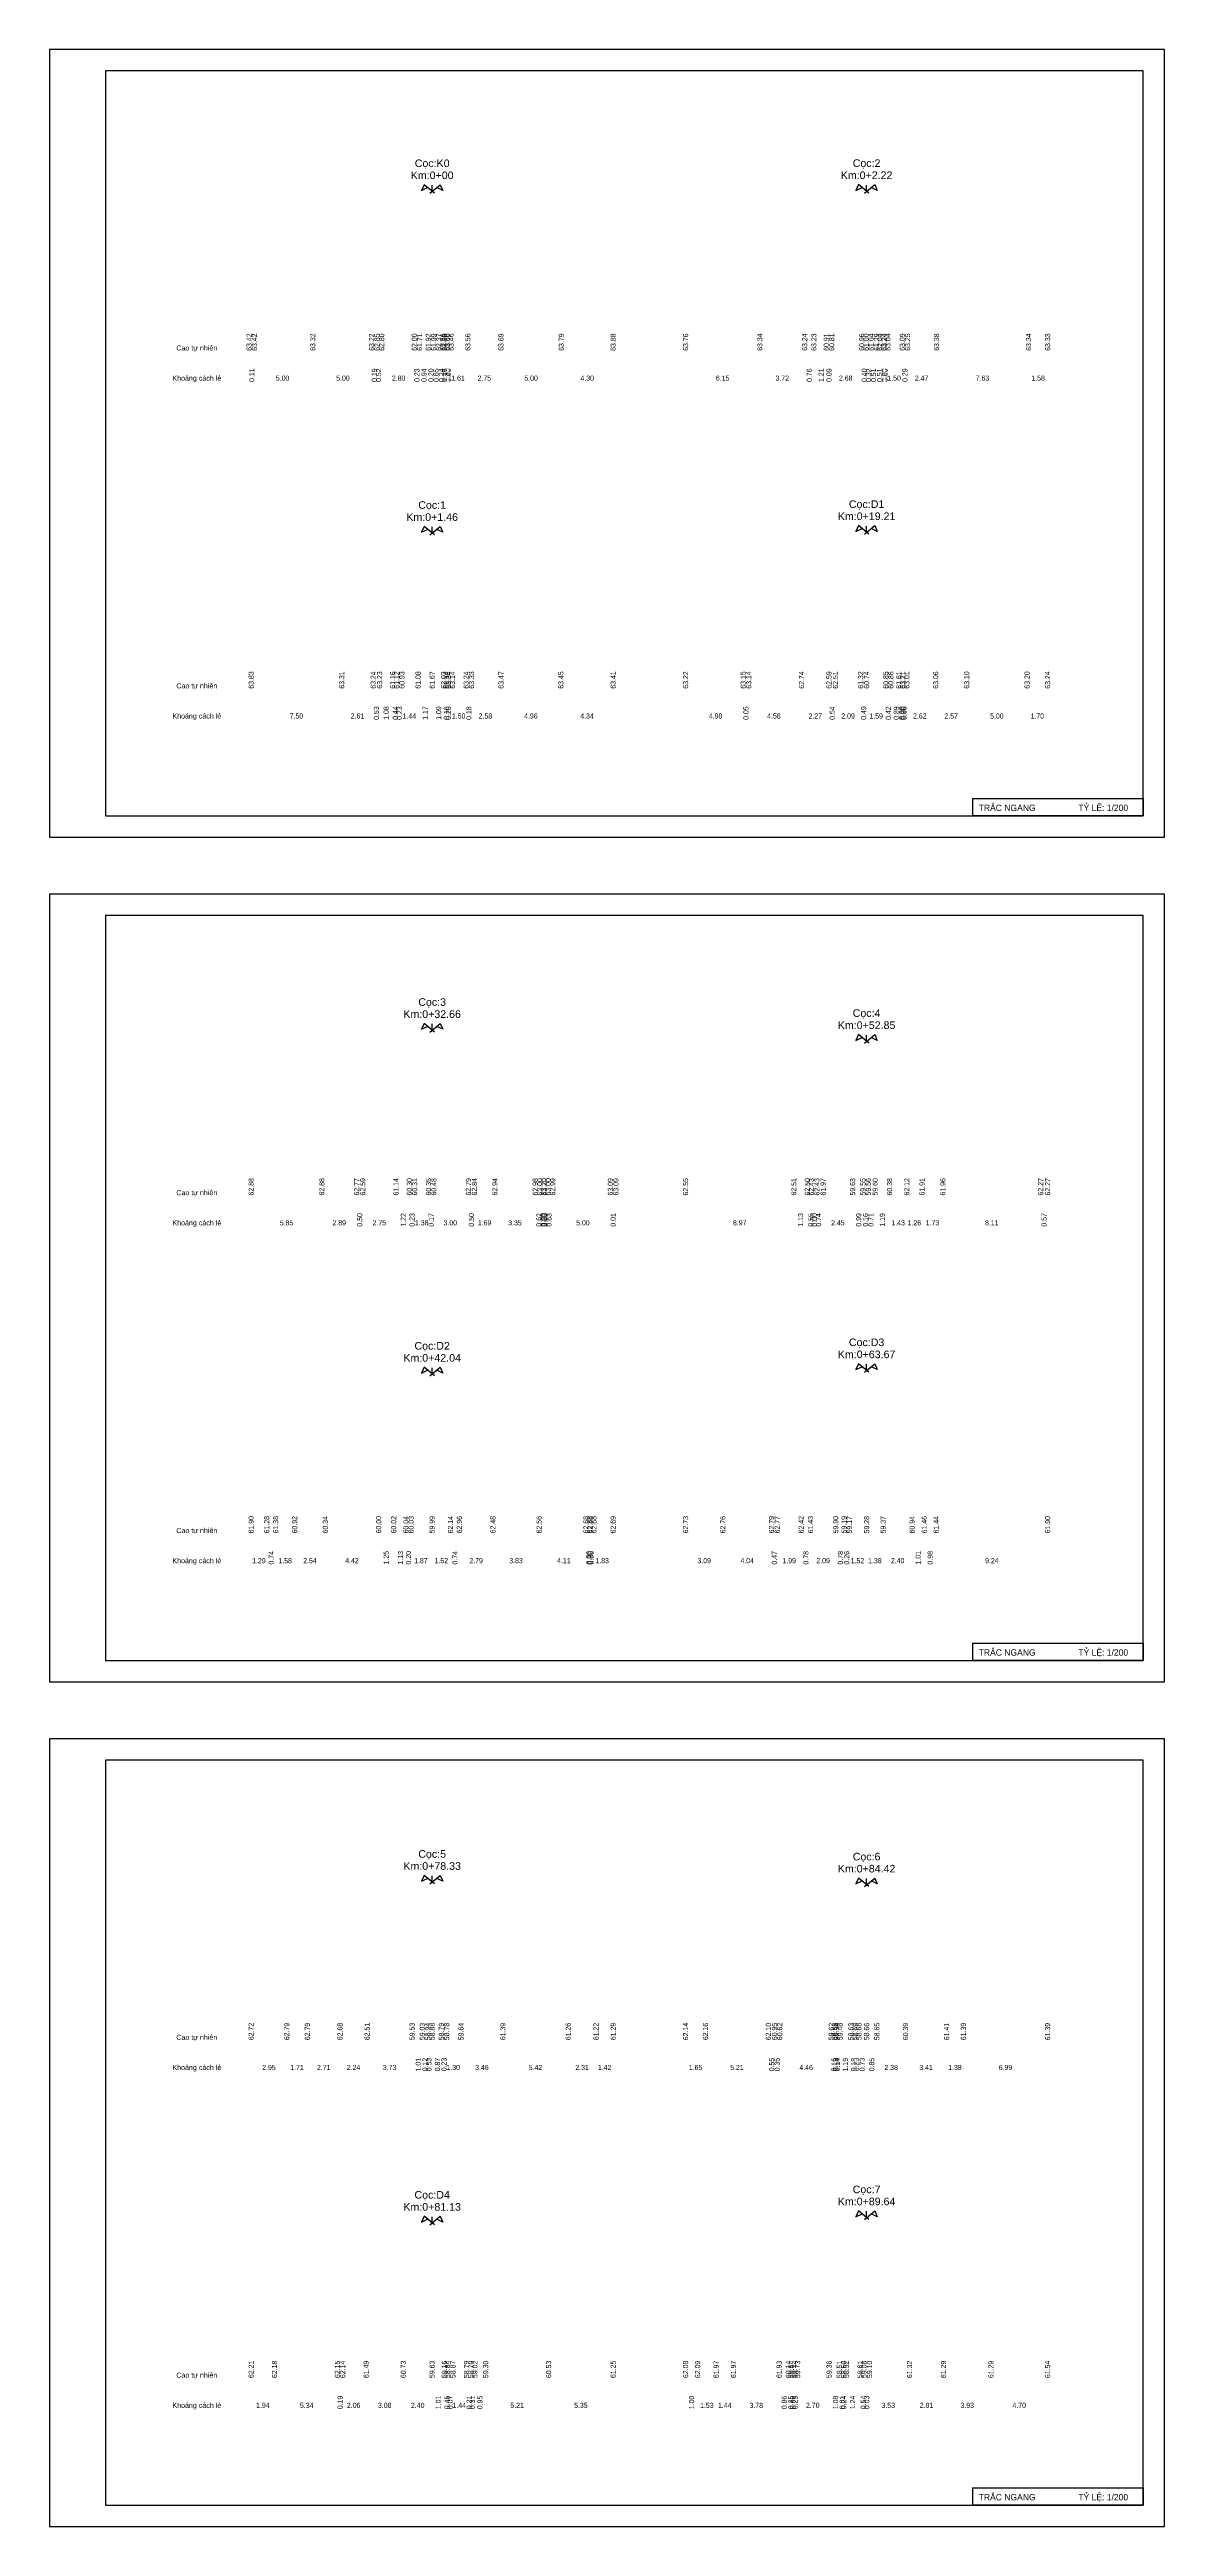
# Model space of a CAD drawing. Header units: metres. Extents: x 2360 to 4597, y 3667 to 5085.
# Drawn here: x 3553.8 to 3646.2, y 4297.2 to 4502.4 of the extents above; entities that cross this region are included whole.
import ezdxf
from ezdxf.enums import TextEntityAlignment as Align

# ---------------------------------------------------------------- set-up
doc = ezdxf.new("R2010")
doc.units = ezdxf.units.M
doc.header["$MEASUREMENT"] = 0
for name, color, linetype in [('COSBD', 104, 'Continuous'), ('DAU_CO', 3, 'Continuous'), ('K-TEN', 30, 'Continuous'), ('SO-HOA', 34, 'Continuous'), ('TEXT', 7, 'Continuous'), ('Tieu-De', 4, 'Continuous'), ('XANH', 3, 'Continuous')]:
    doc.layers.add(name, color=color, linetype=linetype)
doc.styles.add('Kten1', font='VHAVAN.TTF')
doc.styles.get("Standard").update_dxf_attribs({"font": 'VHARIALN.TTF', "height": 2})
doc.styles.add('STYLE1', font='VNARIAL.TTF')

# ---------------------------------------------------------------- blocks, each defined once
blk = doc.blocks.new('CrSectionFlag')
at = {"layer": 'DAU_CO', "linetype": 'Continuous'}
blk.add_line((0, -2.583974230063171), (0, 0), dxfattribs=at)
for points in [[(0.9310900179877812, -3.345413765690592), (-3.365979964325415, 0.1687029240818965), (-4.405321110458364, -2.238875613950088), (-1.893835669036305, -1.035207382038875)], [(-0.9310900179877812, -3.345413765690592), (3.365979964325415, 0.1687029240818965), (4.405321110458364, -2.238875613950088), (1.893835669036305, -1.035207382038875)]]:
    blk.add_lwpolyline(points, dxfattribs=at)
blk = doc.blocks.new('kt8')
at = {"layer": 'Defpoints', "color": 101}
blk.add_lwpolyline([(-4.199999999953434, -1.599999999860302), (79.60000000009313, -1.599999999860302), (79.60000000009313, 57.60000000009313), (-4.199999999953434, 57.60000000009313)], close=True, dxfattribs=at)
at = {"layer": 'K-TEN', "color": 240}
for p, q in [((78, 56), (0, 56)), ((0, 56), (0, 0)), ((78, 0), (78, 56)), ((0, 0), (78, 0))]:
    blk.add_line(p, q, dxfattribs=at)
at = {"layer": 'K-TEN', "color": 231}
for p, q in [((65.16282468102872, 1.295511411502957), (78, 1.295511411502957)), ((78, 0), (65.16282468102872, 0)), ((78, 1.295511411502957), (78, 0))]:
    blk.add_line(p, q, dxfattribs=at)
blk.add_lwpolyline([(65.16282468102872, 1.295511411502957), (65.16282468102872, 2.328306436538696e-10)], dxfattribs=at)
at = {"layer": 'K-TEN', "style": 'Kten1'}
blk.add_text('Tr¾c ngang                  Tû lÖ: 1/200 ', height=0.48, dxfattribs=at).set_placement((65.63609342789277, 0.3629311746917665))
blk = doc.blocks.new('A$C65290C23')
at = {"layer": 'TEXT', "xscale": 1.102499999999964, "yscale": 1.102499999999964, "zscale": 1.102499999999964}
blk.add_blockref('kt8', (-91.39475418186339, 1.763999999845964), dxfattribs=at)
blk = doc.blocks.new('A$C159677B4')
at = {"layer": 'COSBD'}
blk.add_blockref('A$C65290C23', (3.635754181763332, -65.26799999994637), dxfattribs=at)

msp = doc.modelspace()

# ---------------------------------------------------------------- block references
at = {"layer": 'SO-HOA', "color": 2}
for p in [(3646.229818386983, 4502.429584394348), (3646.229818386983, 4432.429584394348), (3646.229818386983, 4362.429584394348)]:
    msp.add_blockref('A$C159677B4', p, dxfattribs=at)
at = {"layer": 'SO-HOA', "xscale": 0.1999999999998181, "yscale": 0.1999999999998181, "zscale": 0.1999999999998181}
for p in [(3585.547126253729, 4491.189738053696), (3621.547126253729, 4491.199738053696), (3585.547126253729, 4462.869738053696), (3621.547126253729, 4462.939738053696), (3585.547126253729, 4421.679738053695), (3621.547126253729, 4420.759738053696), (3585.547126253729, 4393.189738053696), (3621.547126253729, 4393.479738053696), (3585.547126253729, 4351.079738053696), (3621.547126253729, 4350.859738053696), (3621.547126253729, 4323.279738053696), (3585.547126253729, 4322.829738053696)]:
    msp.add_blockref('CrSectionFlag', p, dxfattribs=at)

# ---------------------------------------------------------------- texts
at = {"layer": 'Tieu-De', "style": 'STYLE1'}
for s, p in [('Cao tù nhiªn', (3566.047126253729, 4477.699738053696)), ('Kho¶ng c¸ch lÎ', (3566.047126253729, 4475.199738053696)), ('Cao tù nhiªn', (3566.047126253729, 4449.699738053696)), ('Kho¶ng c¸ch lÎ', (3566.047126253729, 4447.199738053696)), ('Cao tù nhiªn', (3566.047126253729, 4407.699738053696)), ('Kho¶ng c¸ch lÎ', (3566.047126253729, 4405.199738053696)), ('Cao tù nhiªn', (3566.047126253729, 4379.699738053696)), ('Kho¶ng c¸ch lÎ', (3566.047126253729, 4377.199738053696)), ('Cao tù nhiªn', (3566.047126253729, 4337.699738053696)), ('Kho¶ng c¸ch lÎ', (3566.047126253729, 4335.199738053696)), ('Cao tù nhiªn', (3566.047126253729, 4309.699738053696)), ('Kho¶ng c¸ch lÎ', (3566.047126253729, 4307.199738053696))]:
    msp.add_text(s, height=0.42, dxfattribs=at).set_placement(p, align=Align.MIDDLE_CENTER)
at = {"layer": 'XANH', "style": 'STYLE1'}
for s, p in [('Cäc:K0', (3585.547126253729, 4492.689738053696)), ('Cäc:2', (3621.547126253729, 4492.699738053696)), ('Km:0+00', (3585.547126253729, 4491.689738053696)), ('Km:0+2.22', (3621.547126253729, 4491.699738053696)), ('Cäc:1', (3585.547126253729, 4464.369738053696)), ('Cäc:D1', (3621.547126253729, 4464.439738053696)), ('Km:0+1.46', (3585.547126253729, 4463.369738053696)), ('Km:0+19.21', (3621.547126253729, 4463.439738053696)), ('Cäc:3', (3585.547126253729, 4423.179738053695)), ('Km:0+32.66', (3585.547126253729, 4422.179738053695)), ('Km:0+52.85', (3621.547126253729, 4421.259738053696)), ('Cäc:4', (3621.547126253729, 4422.259738053696)), ('Cäc:D2', (3585.547126253729, 4394.689738053696)), ('Cäc:D3', (3621.547126253729, 4394.979738053696)), ('Km:0+42.04', (3585.547126253729, 4393.689738053696)), ('Km:0+63.67', (3621.547126253729, 4393.979738053696)), ('Km:0+78.33', (3585.547126253729, 4351.579738053696)), ('Cäc:5', (3585.547126253729, 4352.579738053696)), ('Km:0+84.42', (3621.547126253729, 4351.359738053696)), ('Cäc:6', (3621.547126253729, 4352.359738053696)), ('Cäc:7', (3621.547126253729, 4324.779738053696)), ('Km:0+81.13', (3585.547126253729, 4323.329738053696)), ('Cäc:D4', (3585.547126253729, 4324.329738053696)), ('Km:0+89.64', (3621.547126253729, 4323.779738053696))]:
    msp.add_text(s, height=0.63, dxfattribs=at).set_placement(p, align=Align.CENTER)
at = {"layer": 'XANH'}
for s, p in [('63.42', (3570.374426253729, 4478.899738053696)), ('63.42', (3570.825826253729, 4478.899738053696)), ('63.32', (3575.65312625373, 4478.899738053696)), ('63.22', (3580.52662625373, 4478.899738053696)), ('62.85', (3580.96962625373, 4478.899738053696)), ('62.80', (3581.366126253729, 4478.899738053696)), ('62.00', (3584.06382625373, 4478.899738053696)), ('61.71', (3584.502426253729, 4478.899738053696)), ('61.92', (3585.224326253729, 4478.899738053696)), ('61.99', (3585.66592625373, 4478.899738053696)), ('62.37', (3586.10032625373, 4478.899738053696)), ('62.56', (3586.442776253729, 4478.899738053696)), ('62.66', (3586.55233125373, 4478.899738053696)), ('63.66', (3586.778241753729, 4478.899738053696)), ('63.66', (3586.798116253729, 4478.899738053696)), ('63.46', (3587.119175753729, 4478.899738053696)), ('63.56', (3588.49813625373, 4478.899738053696)), ('63.69', (3591.245136253729, 4478.899738053696)), ('63.79', (3596.245136253729, 4478.899738053696)), ('63.88', (3600.547126253729, 4478.899738053696)), ('63.76', (3606.547126253729, 4478.899738053696)), ('63.34', (3612.698126253729, 4478.899738053696)), ('63.24', (3616.415126253729, 4478.899738053696)), ('63.23', (3617.17312625373, 4478.899738053696)), ('60.91', (3618.201826253729, 4478.899738053696)), ('60.81', (3618.65442625373, 4478.899738053696)), ('60.96', (3621.137476253729, 4478.899738053696)), ('61.00', (3621.504226253729, 4478.899738053696)), ('61.04', (3621.921676253729, 4478.899738053696)), ('61.29', (3622.371126253729, 4478.899738053696)), ('62.04', (3622.648181253729, 4478.899738053696)), ('63.24', (3622.969241753729, 4478.899738053696)), ('63.24', (3622.989116253729, 4478.899738053696)), ('63.04', (3623.310175753729, 4478.899738053696)), ('63.09', (3624.507986253729, 4478.899738053696)), ('63.25', (3624.941286253729, 4478.899738053696)), ('63.38', (3627.33713625373, 4478.899738053696)), ('63.34', (3634.966136253729, 4478.899738053696)), ('63.33', (3636.547126253729, 4478.899738053696)), ('0.11', (3570.600126253729, 4475.999738053696)), ('0.19', (3580.748126253729, 4475.999738053696)), ('0.52', (3581.104626253729, 4475.999738053696)), ('0.23', (3584.283126253729, 4475.999738053696)), ('0.94', (3584.87162625373, 4475.999738053696)), ('0.20', (3585.44512625373, 4475.999738053696)), ('0.65', (3585.872126253729, 4475.999738053696)), ('0.24', (3586.319126253729, 4475.999738053696)), ('0.25', (3586.564626253729, 4475.999738053696)), ('0.20', (3586.788176253729, 4475.999738053696)), ('0.00', (3586.888181253729, 4475.999738053696)), ('0.76', (3616.794126253729, 4475.999738053696)), ('1.21', (3617.777126253729, 4475.999738053696)), ('0.09', (3618.428126253729, 4475.999738053696)), ('0.40', (3621.348626253729, 4475.999738053696)), ('0.32', (3621.70662625373, 4475.999738053696)), ('0.51', (3622.118626253729, 4475.999738053696)), ('0.51', (3622.625126253729, 4475.999738053696)), ('0.20', (3622.979176253729, 4475.999738053696)), ('0.00', (3623.07918125373, 4475.999738053696)), ('0.29', (3624.724636253729, 4475.999738053696)), ('63.83', (3570.547126253729, 4450.899738053696)), ('63.31', (3578.051126253729, 4450.899738053696)), ('63.24', (3580.660126253729, 4450.899738053696)), ('63.23', (3581.192126253729, 4450.899738053696)), ('61.16', (3582.26912625373, 4450.899738053696)), ('61.12', (3582.602976253729, 4450.899738053696)), ('60.93', (3583.04227625373, 4450.899738053696)), ('61.08', (3584.37612625373, 4450.899738053696)), ('61.67', (3585.547126253729, 4450.899738053696)), ('62.03', (3586.48967625373, 4450.899738053696)), ('62.14', (3586.70463125373, 4450.899738053696)), ('63.34', (3586.88323625373, 4450.899738053696)), ('63.34', (3586.903116253729, 4450.899738053696)), ('63.14', (3587.224171253729, 4450.899738053696)), ('63.24', (3588.36057625373, 4450.899738053696)), ('63.33', (3588.804676253729, 4450.899738053696)), ('63.47', (3591.25112625373, 4450.899738053696)), ('63.45', (3596.208126253729, 4450.899738053696)), ('63.41', (3600.547126253729, 4450.899738053696)), ('63.22', (3606.547126253729, 4450.899738053696)), ('63.15', (3611.319726253729, 4450.899738053696)), ('63.14', (3611.77652625373, 4450.899738053696)), ('62.74', (3616.15712625373, 4450.899738053696)), ('62.59', (3618.429126253729, 4450.899738053696)), ('62.51', (3618.968126253729, 4450.899738053696)), ('61.32', (3621.058126253729, 4450.899738053696)), ('60.74', (3621.547126253729, 4450.899738053696)), ('60.85', (3623.13512625373, 4450.899738053696)), ('60.86', (3623.556126253729, 4450.899738053696)), ('61.61', (3624.21618125373, 4450.899738053696)), ('63.21', (3624.537241753729, 4450.899738053696)), ('63.21', (3624.557116253729, 4450.899738053696)), ('63.01', (3624.878175753729, 4450.899738053696)), ('63.06', (3627.26813625373, 4450.899738053696)), ('63.10', (3629.842136253729, 4450.899738053696)), ('63.20', (3634.842136253729, 4450.899738053696)), ('63.24', (3636.547126253729, 4450.899738053696)), ('0.53', (3580.926126253729, 4447.999738053696)), ('1.08', (3581.730626253729, 4447.999738053696)), ('0.44', (3582.489126253729, 4447.999738053696)), ('0.23', (3582.82262625373, 4447.999738053696)), ('1.17', (3584.961626253729, 4447.999738053696)), ('1.09', (3586.089626253729, 4447.999738053696)), ('0.16', (3586.712626253729, 4447.999738053696)), ('0.20', (3586.89317625373, 4447.999738053696)), ('0.18', (3588.582626253729, 4447.999738053696)), ('0.05', (3611.54812625373, 4447.999738053696)), ('0.54', (3618.698626253729, 4447.999738053696)), ('0.49', (3621.30262625373, 4447.999738053696)), ('0.42', (3623.345626253729, 4447.999738053696)), ('0.89', (3624.001626253729, 4447.999738053696)), ('0.00', (3624.44717625373, 4447.999738053696)), ('0.20', (3624.54717625373, 4447.999738053696)), ('0.00', (3624.647181253729, 4447.999738053696)), ('62.88', (3570.547126253729, 4408.899738053696)), ('62.88', (3576.399126253729, 4408.899738053696)), ('62.77', (3579.29112625373, 4408.899738053696)), ('62.59', (3579.792126253729, 4408.899738053696)), ('61.14', (3582.544126253729, 4408.899738053696)), ('60.30', (3583.655076253729, 4408.899738053696)), ('60.31', (3584.09417625373, 4408.899738053696)), ('60.35', (3585.23782625373, 4408.899738053696)), ('60.48', (3585.682426253729, 4408.899738053696)), ('62.79', (3588.547126253729, 4408.899738053696)), ('62.84', (3589.047126253729, 4408.899738053696)), ('62.94', (3590.738126253729, 4408.899738053696)), ('62.98', (3594.085126253729, 4408.899738053696)), ('63.00', (3594.478186753729, 4408.899738053696)), ('63.20', (3594.799251753729, 4408.899738053696)), ('63.20', (3594.819120753729, 4408.899738053696)), ('63.00', (3595.140185753729, 4408.899738053696)), ('62.99', (3595.538146253729, 4408.899738053696)), ('63.09', (3600.312085253729, 4408.899738053696)), ('63.09', (3600.773187253729, 4408.899738053696)), ('62.55', (3606.547126253729, 4408.899738053696)), ('62.51', (3615.51412625373, 4408.899738053696)), ('62.50', (3616.63912625373, 4408.899738053696)), ('62.43', (3616.964876253729, 4408.899738053696)), ('62.43', (3617.426376253729, 4408.899738053696)), ('61.97', (3617.941126253729, 4408.899738053696)), ('59.63', (3620.391126253729, 4408.899738053696)), ('59.55', (3621.24322625373, 4408.899738053696)), ('59.56', (3621.689026253729, 4408.899738053696)), ('59.60', (3622.259126253729, 4408.899738053696)), ('60.38', (3623.444126253729, 4408.899738053696)), ('62.12', (3624.877126253729, 4408.899738053696)), ('61.91', (3626.138126253729, 4408.899738053696)), ('61.96', (3627.866126253729, 4408.899738053696)), ('62.27', (3635.973126253729, 4408.899738053696)), ('62.27', (3636.547126253729, 4408.899738053696)), ('0.50', (3579.541626253729, 4405.999738053696)), ('1.22', (3583.152126253729, 4405.999738053696)), ('0.23', (3583.874626253729, 4405.999738053696)), ('0.17', (3585.460126253729, 4405.999738053696)), ('0.50', (3588.797126253729, 4405.999738053696)), ('0.62', (3594.397126253729, 4405.999738053696)), ('0.00', (3594.709181253729, 4405.999738053696)), ('0.20', (3594.809186253729, 4405.999738053696)), ('0.00', (3594.909191253729, 4405.999738053696)), ('0.63', (3595.223696253729, 4405.999738053696)), ('0.01', (3600.54263625373, 4405.999738053696)), ('1.13', (3616.07662625373, 4405.999738053696)), ('0.55', (3616.91612625373, 4405.999738053696)), ('0.00', (3617.195626253729, 4405.999738053696)), ('0.74', (3617.569626253729, 4405.999738053696)), ('0.99', (3620.888126253729, 4405.999738053696)), ('0.16', (3621.466126253729, 4405.999738053696)), ('0.71', (3621.90312625373, 4405.999738053696)), ('1.19', (3622.85162625373, 4405.999738053696)), ('0.57', (3636.26012625373, 4405.999738053696)), ('61.90', (3570.547126253729, 4380.899738053696)), ('61.28', (3571.835126253729, 4380.899738053696)), ('61.38', (3572.575126253729, 4380.899738053696)), ('60.92', (3574.152126253729, 4380.899738053696)), ('60.34', (3576.689126253729, 4380.899738053696)), ('60.00', (3581.112126253729, 4380.899738053696)), ('60.02', (3582.359126253729, 4380.899738053696)), ('60.04', (3583.36247625373, 4380.899738053696)), ('60.03', (3583.804776253729, 4380.899738053696)), ('59.99', (3585.547126253729, 4380.899738053696)), ('62.14', (3587.064126253729, 4380.899738053696)), ('62.96', (3587.799126253729, 4380.899738053696)), ('62.48', (3590.584126253729, 4380.899738053696)), ('62.56', (3594.409126253729, 4380.899738053696)), ('62.68', (3598.289186753729, 4380.899738053696)), ('62.88', (3598.610251753729, 4380.899738053696)), ('62.88', (3598.630120753729, 4380.899738053696)), ('62.68', (3598.95118575373, 4380.899738053696)), ('62.69', (3600.547126253729, 4380.899738053696)), ('62.73', (3606.547126253729, 4380.899738053696)), ('62.76', (3609.634126253729, 4380.899738053696)), ('62.79', (3613.669126253729, 4380.899738053696)), ('62.77', (3614.136126253729, 4380.899738053696)), ('62.42', (3616.12412625373, 4380.899738053696)), ('61.43', (3616.902126253729, 4380.899738053696)), ('59.90', (3618.987126253729, 4380.899738053696)), ('59.19', (3619.680126253729, 4380.899738053696)), ('59.17', (3620.116126253729, 4380.899738053696)), ('59.28', (3621.547126253729, 4380.899738053696)), ('59.37', (3622.922126253729, 4380.899738053696)), ('60.94', (3625.31812625373, 4380.899738053696)), ('61.46', (3626.325126253729, 4380.899738053696)), ('61.44', (3627.30912625373, 4380.899738053696)), ('61.90', (3636.547126253729, 4380.899738053696)), ('0.74', (3572.205126253729, 4377.999738053696)), ('1.25', (3581.73562625373, 4377.999738053696)), ('1.13', (3582.922126253729, 4377.999738053696)), ('0.20', (3583.58362625373, 4377.999738053696)), ('0.74', (3587.43162625373, 4377.999738053696)), ('0.00', (3598.520181253729, 4377.999738053696)), ('0.20', (3598.62018625373, 4377.999738053696)), ('0.00', (3598.720191253729, 4377.999738053696)), ('0.47', (3613.90262625373, 4377.999738053696)), ('0.78', (3616.513126253729, 4377.999738053696)), ('0.78', (3619.377626253729, 4377.999738053696)), ('0.26', (3619.89812625373, 4377.999738053696)), ('1.01', (3625.821626253729, 4377.999738053696)), ('0.98', (3626.817126253729, 4377.999738053696)), ('62.72', (3570.547126253729, 4338.899738053696)), ('62.79', (3573.497126253729, 4338.899738053696)), ('62.79', (3575.20412625373, 4338.899738053696)), ('62.68', (3577.910126253729, 4338.899738053696)), ('62.51', (3580.15312625373, 4338.899738053696)), ('59.53', (3583.883126253729, 4338.899738053696)), ('59.03', (3584.729476253729, 4338.899738053696)), ('58.94', (3585.179776253729, 4338.899738053696)), ('58.88', (3585.547126253729, 4338.899738053696)), ('58.79', (3586.30797625373, 4338.899738053696)), ('58.78', (3586.74727625373, 4338.899738053696)), ('59.64', (3587.937126253729, 4338.899738053696)), ('61.39', (3591.401126253729, 4338.899738053696)), ('61.26', (3596.817126253729, 4338.899738053696)), ('61.22', (3599.125126253729, 4338.899738053696)), ('61.29', (3600.547126253729, 4338.899738053696)), ('62.14', (3606.547126253729, 4338.899738053696)), ('62.16', (3608.19512625373, 4338.899738053696)), ('62.10', (3613.40312625373, 4338.899738053696)), ('60.95', (3613.918076253729, 4338.899738053696)), ('60.62', (3614.345176253729, 4338.899738053696)), ('59.62', (3618.619926253729, 4338.899738053696)), ('59.58', (3618.905726253729, 4338.899738053696)), ('59.54', (3619.05627625373, 4338.899738053696)), ('59.48', (3619.343576253729, 4338.899738053696)), ('58.63', (3620.254326253729, 4338.899738053696)), ('58.69', (3620.602226253729, 4338.899738053696)), ('58.68', (3620.90982625373, 4338.899738053696)), ('58.66', (3621.547126253729, 4338.899738053696)), ('58.65', (3622.39412625373, 4338.899738053696)), ('60.39', (3624.772126253729, 4338.899738053696)), ('61.41', (3628.178126253729, 4338.899738053696)), ('61.39', (3629.562126253729, 4338.899738053696)), ('61.39', (3636.547126253729, 4338.899738053696)), ('1.01', (3584.38962625373, 4335.999738053696)), ('0.12', (3584.954626253729, 4335.999738053696)), ('0.53', (3585.28012625373, 4335.999738053696)), ('0.87', (3585.980626253729, 4335.999738053696)), ('0.23', (3586.52762625373, 4335.999738053696)), ('0.55', (3613.680126253729, 4335.999738053696)), ('0.35', (3614.131626253729, 4335.999738053696)), ('0.16', (3618.843126253729, 4335.999738053696)), ('0.13', (3618.98512625373, 4335.999738053696)), ('0.14', (3619.11962625373, 4335.999738053696)), ('1.19', (3619.787126253729, 4335.999738053696)), ('0.18', (3620.476126253729, 4335.999738053696)), ('0.25', (3620.691126253729, 4335.999738053696)), ('0.73', (3621.180626253729, 4335.999738053696)), ('0.85', (3621.970626253729, 4335.999738053696)), ('62.21', (3570.547126253729, 4310.899738053696)), ('62.18', (3572.48312625373, 4310.899738053696)), ('62.15', (3577.693076253729, 4310.899738053696)), ('62.14', (3578.136176253729, 4310.899738053696)), ('61.49', (3580.073126253729, 4310.899738053696)), ('60.73', (3583.152126253729, 4310.899738053696)), ('59.63', (3585.547126253729, 4310.899738053696)), ('59.16', (3586.556126253729, 4310.899738053696)), ('58.84', (3586.813076253729, 4310.899738053696)), ('58.87', (3587.26817625373, 4310.899738053696)), ('58.79', (3588.39342625373, 4310.899738053696)), ('58.79', (3588.773776253729, 4310.899738053696)), ('59.02', (3589.087176253729, 4310.899738053696)), ('59.30', (3589.98112625373, 4310.899738053696)), ('60.53', (3595.194126253729, 4310.899738053696)), ('61.25', (3600.547126253729, 4310.899738053696)), ('62.08', (3606.547126253729, 4310.899738053696)), ('62.09', (3607.544126253729, 4310.899738053696)), ('61.97', (3609.075126253729, 4310.899738053696)), ('61.97', (3610.511126253729, 4310.899738053696)), ('61.93', (3614.295126253729, 4310.899738053696)), ('60.14', (3615.057176253729, 4310.899738053696)), ('59.54', (3615.310376253729, 4310.899738053696)), ('59.74', (3615.576776253729, 4310.899738053696)), ('59.73', (3615.830176253729, 4310.899738053696)), ('59.36', (3618.43612625373, 4310.899738053696)), ('58.51', (3619.290076253729, 4310.899738053696)), ('58.50', (3619.653826253729, 4310.899738053696)), ('58.52', (3619.865476253729, 4310.899738053696)), ('58.61', (3621.007126253729, 4310.899738053696)), ('59.08', (3621.331526253729, 4310.899738053696)), ('59.10', (3621.790726253729, 4310.899738053696)), ('61.32', (3625.104126253729, 4310.899738053696)), ('61.29', (3627.91612625373, 4310.899738053696)), ('61.29', (3631.84912625373, 4310.899738053696)), ('61.54', (3636.547126253729, 4310.899738053696)), ('0.19', (3577.914626253729, 4307.999738053696)), ('1.01', (3586.051626253729, 4307.999738053696)), ('0.45', (3586.781126253729, 4307.999738053696)), ('0.07', (3587.040626253729, 4307.999738053696)), ('0.21', (3588.614126253729, 4307.999738053696)), ('0.31', (3588.87162625373, 4307.999738053696)), ('0.95', (3589.503626253729, 4307.999738053696)), ('1.00', (3607.04562625373, 4307.999738053696)), ('0.86', (3614.722626253729, 4307.999738053696)), ('0.25', (3615.27562625373, 4307.999738053696)), ('0.09', (3615.444126253729, 4307.999738053696)), ('0.25', (3615.611626253729, 4307.999738053696)), ('1.08', (3618.976126253729, 4307.999738053696)), ('0.01', (3619.520626253729, 4307.999738053696)), ('0.24', (3619.646626253729, 4307.999738053696)), ('1.24', (3620.387626253729, 4307.999738053696)), ('0.54', (3621.277126253729, 4307.999738053696)), ('0.03', (3621.56112625373, 4307.999738053696))]:
    msp.add_text(s, height=0.42, rotation=90, dxfattribs=at).set_placement(p, align=Align.MIDDLE_RIGHT)
for s, p in [('5.00', (3573.15312625373, 4475.199738053696)), ('5.00', (3578.15312625373, 4475.199738053696)), ('2.80', (3582.766126253729, 4475.199738053696)), ('1.61', (3587.693186253729, 4475.199738053696)), ('2.75', (3589.871636253729, 4475.199738053696)), ('5.00', (3593.745136253729, 4475.199738053696)), ('4.30', (3598.396131253729, 4475.199738053696)), ('6.15', (3609.622626253729, 4475.199738053696)), ('3.72', (3614.55662625373, 4475.199738053696)), ('2.68', (3619.812626253729, 4475.199738053696)), ('1.50', (3623.83018625373, 4475.199738053696)), ('2.47', (3626.10263625373, 4475.199738053696)), ('7.63', (3631.15163625373, 4475.199738053696)), ('1.58', (3635.756631253729, 4475.199738053696)), ('7.50', (3574.299126253729, 4447.199738053696)), ('2.61', (3579.355626253729, 4447.199738053696)), ('1.44', (3583.656126253729, 4447.199738053696)), ('1.50', (3587.743176253729, 4447.199738053696)), ('2.58', (3589.961626253729, 4447.199738053696)), ('4.96', (3593.729626253729, 4447.199738053696)), ('4.34', (3598.377626253729, 4447.199738053696)), ('4.98', (3609.03462625373, 4447.199738053696)), ('4.58', (3613.865626253729, 4447.199738053696)), ('2.27', (3617.293126253729, 4447.199738053696)), ('2.09', (3620.013126253729, 4447.199738053696)), ('1.59', (3622.341126253729, 4447.199738053696)), ('2.62', (3625.957686253729, 4447.199738053696)), ('2.57', (3628.555136253729, 4447.199738053696)), ('5.00', (3632.342136253729, 4447.199738053696)), ('1.70', (3635.694631253729, 4447.199738053696)), ('5.85', (3573.473126253729, 4405.199738053696)), ('2.89', (3577.845126253729, 4405.199738053696)), ('2.75', (3581.168126253729, 4405.199738053696)), ('1.38', (3584.681126253729, 4405.199738053696)), ('3.00', (3587.047126253729, 4405.199738053696)), ('1.69', (3589.892626253729, 4405.199738053696)), ('3.35', (3592.41162625373, 4405.199738053696)), ('5.00', (3598.038146253729, 4405.199738053696)), ('8.97', (3611.030626253729, 4405.199738053696)), ('2.45', (3619.16612625373, 4405.199738053696)), ('1.43', (3624.160626253729, 4405.199738053696)), ('1.26', (3625.50762625373, 4405.199738053696)), ('1.73', (3627.002126253729, 4405.199738053696)), ('8.11', (3631.919626253729, 4405.199738053696)), ('1.29', (3571.191126253729, 4377.199738053696)), ('1.58', (3573.363626253729, 4377.199738053696)), ('2.54', (3575.42062625373, 4377.199738053696)), ('4.42', (3578.90062625373, 4377.199738053696)), ('1.87', (3584.61462625373, 4377.199738053696)), ('1.52', (3586.305626253729, 4377.199738053696)), ('2.79', (3589.191626253729, 4377.199738053696)), ('3.83', (3592.49662625373, 4377.199738053696)), ('4.11', (3596.464626253729, 4377.199738053696)), ('1.83', (3599.63368625373, 4377.199738053696)), ('3.09', (3608.09062625373, 4377.199738053696)), ('4.04', (3611.651626253729, 4377.199738053696)), ('1.99', (3615.130126253729, 4377.199738053696)), ('2.09', (3617.944626253729, 4377.199738053696)), ('1.52', (3620.787626253729, 4377.199738053696)), ('1.38', (3622.234626253729, 4377.199738053696)), ('2.40', (3624.120126253729, 4377.199738053696)), ('9.24', (3631.928126253729, 4377.199738053696)), ('2.95', (3572.022126253729, 4335.199738053696)), ('1.71', (3574.350626253729, 4335.199738053696)), ('2.71', (3576.55712625373, 4335.199738053696)), ('2.24', (3579.031626253729, 4335.199738053696)), ('3.73', (3582.018126253729, 4335.199738053696)), ('1.30', (3587.28912625373, 4335.199738053696)), ('3.46', (3589.669126253729, 4335.199738053696)), ('5.42', (3594.109126253729, 4335.199738053696)), ('2.31', (3597.971126253729, 4335.199738053696)), ('1.42', (3599.83612625373, 4335.199738053696)), ('1.65', (3607.371126253729, 4335.199738053696)), ('5.21', (3610.799126253729, 4335.199738053696)), ('4.46', (3616.535626253729, 4335.199738053696)), ('2.38', (3623.583126253729, 4335.199738053696)), ('3.41', (3626.475126253729, 4335.199738053696)), ('1.38', (3628.870126253729, 4335.199738053696)), ('6.99', (3633.05462625373, 4335.199738053696)), ('1.94', (3571.515126253729, 4307.199738053696)), ('5.34', (3575.151626253729, 4307.199738053696)), ('2.06', (3579.04112625373, 4307.199738053696)), ('3.08', (3581.61262625373, 4307.199738053696)), ('2.40', (3584.349626253729, 4307.199738053696)), ('1.44', (3587.793126253729, 4307.199738053696)), ('5.21', (3592.587626253729, 4307.199738053696)), ('5.35', (3597.870626253729, 4307.199738053696)), ('1.53', (3608.309626253729, 4307.199738053696)), ('1.44', (3609.793126253729, 4307.199738053696)), ('3.78', (3612.40312625373, 4307.199738053696)), ('2.70', (3617.08612625373, 4307.199738053696)), ('3.53', (3623.339626253729, 4307.199738053696)), ('2.81', (3626.51012625373, 4307.199738053696)), ('3.93', (3629.88262625373, 4307.199738053696)), ('4.70', (3634.198126253729, 4307.199738053696))]:
    msp.add_text(s, height=0.42, dxfattribs=at).set_placement(p, align=Align.MIDDLE_CENTER)

doc.saveas('drawing.dxf')
